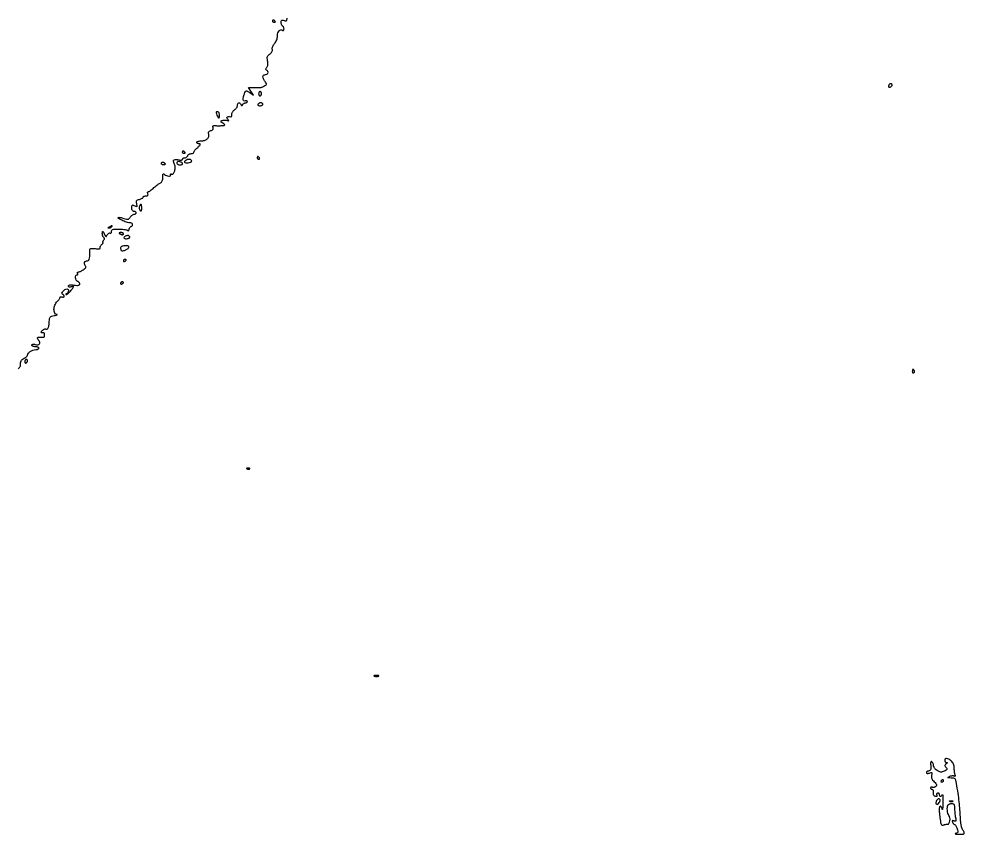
# Model space of a CAD drawing. Extents: x 0 to 4160, y 0 to 3120.
# Drawn here: x 567 to 1238, y 572 to 1151 of the extents above; entities that cross this region are included whole.
import ezdxf

# ---------------------------------------------------------------- set-up
doc = ezdxf.new("R2010")
doc.units = 0

msp = doc.modelspace()

# ---------------------------------------------------------------- linework, layer by layer
for points in [[(4159.499279, 606.274193, 0.000001), (4159.667734, 974.478125, 0.000057)], [(757.647081, 3119.740147, 0.000002), (520.492565, 3119.487217, 0.4139)], [(0, 0), (1964.75, 0.149832, 0.000016), (2717.930904, 0.232101, 0.000028), (3351.473438, 0.357111)], [(566.436376, 902.385102, 0.014057), (567.273337, 903.342655, 0.009709), (567.924061, 904.162716, 0.175469), (568.022727, 904.477273, -0.028269), (568.051008, 906.640492, -0.091431), (568.407751, 908.026331, -0.116238), (569.177057, 909.005903, -0.0616), (570.5, 909.818046, 0.035766), (571.456794, 910.339539, 0.043348), (572.265625, 910.96362, 0.04886), (572.828454, 911.593375, 0.15925), (573, 912.118319, -0.178581), (573.470182, 913.392777, -0.06859), (574.90259, 914.666839, -0.063107), (576.815904, 915.624206, -0.081118), (578.75, 915.968197, 0.042467), (579.611368, 916.053766, 0.061594), (580.339062, 916.284408, 0.080359), (580.83273, 916.615189, 0.207942), (581, 917, 0.226478), (580.817169, 917.382936, 0.074992), (580.265625, 917.70625, 0.057076), (579.457356, 917.926884, 0.038131), (578.5, 918, -0.042402), (577.542891, 918.081314, -0.062033), (576.734375, 918.325595, -0.081464), (576.186312, 918.684583, -0.210096), (576, 919.108408, -0.215986), (576.182986, 919.512252, -0.130519), (576.661995, 919.749786, -0.077593), (577.432487, 919.785179, -0.034247), (578.438715, 919.604738, 0.084399), (580.207638, 919.46736, 0.175789), (581.442391, 920.047021, 0.252321), (581.755291, 921.097347, 0.14618), (581.112868, 922.287132, -0.057651), (580.148361, 923.503994, -0.266482), (580.118819, 924.367723, -0.254822), (580.857173, 924.856874, -0.054148), (582.45388, 924.821566, 0.028732), (583.397557, 924.752695, 0.046315), (584.200481, 924.814772, 0.060015), (584.767179, 924.983642, 0.282117), (584.95388, 925.25, 0.0129), (585.003877, 926.653103, 0.067898), (584.907404, 927.416125, 0.17075), (584.656749, 927.782824, 0.199996), (584.25, 927.881579, -0.037551), (583.028223, 927.781739, -0.287375), (582.559927, 928.070919, -0.281392), (582.610316, 928.625139, -0.036549), (583.420901, 929.563758, -0.045795), (584.088602, 930.119195, -0.05701), (584.80101, 930.497766, -0.067899), (585.449867, 930.655838, -0.165729), (585.923231, 930.547446, 0.271188), (586.852987, 930.525186, 0.159234), (587.634254, 931.365032, 0.074091), (588.17239, 933.198083, 0.027269), (588.396818, 935.892064, -0.026272), (588.568335, 938.001739, -0.144066), (589.029198, 939.034247, -0.146199), (589.972143, 939.644616, -0.027323), (592, 940.118359, 0.010469), (593.249342, 940.366163, 0.047072), (593.957812, 940.593744, 0.514118), (593.992036, 940.749605, 0.192866), (593.75, 940.868359, -0.272905), (592.231753, 941.924788, -0.116879), (591.728941, 944.439512, -0.088117), (592.394182, 947.543318, -0.099952), (594.075679, 950.075679, 0.023034), (594.81229, 950.883477, 0.026583), (595.434731, 951.719262, 0.027098), (595.879003, 952.472686, 0.120226), (596, 952.968615, -0.184534), (596.122486, 953.289193, -0.147206), (596.440625, 953.483616, -0.100118), (596.925634, 953.511135, -0.055937), (597.5, 953.361626, 0.059505), (598.074188, 953.216517, 0.105118), (598.559375, 953.255805, 0.149708), (598.877936, 953.467935, 0.173231), (599, 953.809678, 0.108427), (598.907345, 954.231926, 0.070172), (598.635435, 954.654156, 0.065493), (598.233363, 955.01235, 0.068908), (597.758929, 955.247024, -0.411023), (597.387847, 955.979178, -0.097933), (598.121081, 957.302145, -0.069139), (599.539928, 958.575497, -0.149435), (600.928571, 959, -0.254354), (601.699142, 958.580891, -0.158292), (601.970788, 957.561917, -0.124477), (601.605986, 956.387312, -0.160984), (600.75, 955.662281, 0.029626), (600.326735, 955.461585, 0.191525), (600.179133, 955.282867, 0.404649), (600.246459, 955.145998, 0.067709), (600.561942, 955.078947, 0.175039), (601.110481, 955.232156, 0.028591), (601.985293, 955.933952, 0.028536), (602.960695, 956.919003, 0.021699), (603.916155, 958.100464, 0.003184), (605.444903, 960.195993, 0.137545), (605.631548, 960.706473, 0.509841), (605.407129, 960.897415, 0.017333), (604.104213, 960.533076, -0.038284), (603.206617, 960.322151, -0.100727), (602.549477, 960.352734, -0.168514), (602.153575, 960.612781, -0.165418), (602, 961.064281, -0.24875), (602.26179, 961.557931, -0.108281), (602.972127, 961.84154, -0.056509), (604.188906, 961.903952, -0.017923), (606, 961.726826, 0.01694), (607.892941, 961.537937, 0.063502), (609.082844, 961.610913, 0.132141), (609.745806, 961.931851, 0.21764), (610, 962.488168, 0.102474), (609.888328, 963.027325, 0.066767), (609.559375, 963.573861, 0.06312), (609.073463, 964.04464, 0.069386), (608.5, 964.361626, -0.187483), (607.508321, 965.261804, -0.09233), (607.032112, 966.924596, -0.113323), (607.229475, 968.42378, -0.313235), (608.059017, 969, 0.108972), (608.413961, 969.078288, 0.182303), (608.6254, 969.29375, 0.161196), (608.656512, 969.6179, 0.082592), (608.5, 970, -0.086162), (608.346712, 970.381926, -0.165017), (608.384935, 970.70625, -0.179623), (608.607262, 970.922241, -0.104247), (608.976166, 971, 0.087016), (609.554788, 971.101468, 0.019907), (610.478122, 971.477775, 0.020004), (611.522052, 972.003875, 0.018309), (612.552669, 972.626467, 0.027027), (613.733444, 973.49479, 0.112035), (614.272346, 974.189826, 0.183576), (614.321126, 974.854228, 0.101068), (613.931396, 975.582662, -0.118839), (613.361951, 976.743206, -0.167563), (613.490198, 977.878845, -0.166473), (614.292718, 978.699187, -0.117146), (615.559017, 979, 0.265331), (616.431373, 979.497984, 0.079324), (617.013881, 980.977576, 0.05161), (617.276561, 983.27966, 0.024009), (617.163655, 986.28713, -0.108194), (617.280804, 987.183088, -0.228995), (617.769133, 987.661369, -0.098221), (618.815922, 987.797119, -0.013277), (621.031837, 987.58954, 0.018572), (622.538364, 987.464491, 0.038745), (623.714565, 987.501879, 0.067165), (624.419777, 987.676968, 0.466781), (624.517435, 987.97179, -0.176822), (624.425395, 988.417702, -0.064333), (624.603321, 989.048395, -0.053737), (624.996846, 989.750565, -0.041825), (625.562237, 990.41938, 0.020699), (626.121428, 991.02689, 0.047876), (626.474725, 991.535693, 0.108093), (626.574721, 991.863702, 0.43801), (626.448984, 992, -0.345287), (626.29055, 992.12422, -0.142707), (626.302918, 992.414473, -0.064071), (626.524666, 992.868817, -0.027684), (626.926114, 993.410972, 0.043282), (627.391203, 994.081807, 0.115588), (627.556329, 994.63606, 0.160707), (627.435208, 995.092663, 0.110253), (627.048558, 995.469989, -0.119284), (626.648671, 995.874398, -0.049932), (626.318423, 996.571272, -0.045598), (626.099499, 997.42283, -0.044198), (626.035435, 998.309017, -0.007789), (626.08006, 999.714016, -0.463661), (626.258542, 999.851156, -0.212023), (626.52604, 999.655703, -0.003449), (627.463122, 998, 0.010351), (628.315448, 996.54139, 0.177277), (628.742668, 996.202672, 0.36187), (629.109532, 996.347065, 0.032828), (629.556729, 997.307471, -0.067071), (629.918104, 997.962585, -0.083704), (630.41827, 998.443469, -0.099103), (630.975295, 998.679743, -0.143476), (631.504751, 998.63655, 0.124211), (631.980791, 998.579512, 0.173824), (632.359047, 998.772661, 0.138304), (632.585379, 999.20782, 0.070073), (632.625709, 999.82908, -0.164533), (632.837047, 1000.653129, -0.167375), (633.503903, 1001.172739, -0.070375), (634.871121, 1001.4353, -0.012304), (637.5, 1001.5, -0.015951), (639.505912, 1001.43599, -0.018726), (641.398438, 1001.243719, -0.017931), (642.969542, 1000.966658, -0.100067), (643.75, 1000.627555, 0.058852), (644.30142, 1000.332169, 0.21558), (644.687716, 1000.351673, 0.217495), (644.925954, 1000.654014, 0.059833), (645, 1001.270566, -0.092707), (645.116735, 1001.894743, -0.066771), (645.459243, 1002.517085, -0.065002), (645.965733, 1003.04332, -0.077224), (646.563382, 1003.385948, 0.165443), (647.371092, 1004.058473, 0.226713), (647.466602, 1004.985483, 0.203055), (646.791672, 1005.718912, 0.1456), (645.674593, 1005.873007, -0.127868), (643.96168, 1006.048796, -0.017829), (640.639031, 1007.423445, -0.013644), (637.445813, 1008.986554, -0.505982), (637.340868, 1009.674201, -0.212661), (637.740554, 1009.827534, -0.025492), (638.703959, 1009.727238, -0.026781), (639.893917, 1009.475778, -0.018946), (641.198953, 1009.072526, 0.019962), (643.113349, 1008.485241, 0.111656), (644.178409, 1008.447576, 0.151912), (644.989064, 1008.87847, 0.047377), (645.871972, 1009.956906, -0.042304), (646.498818, 1010.738587, -0.042866), (647.245723, 1011.399841, -0.046514), (647.99599, 1011.855724, -0.113749), (648.621972, 1012, 0.070882), (649.148608, 1012.075035, 0.086387), (649.595204, 1012.29375, 0.100265), (649.893779, 1012.618661, 0.136672), (650, 1013, 0.148195), (649.884432, 1013.381354, 0.098894), (649.559375, 1013.70625, 0.082425), (649.073457, 1013.925306, 0.064853), (648.5, 1014, -0.141346), (647.877591, 1014.179537, -0.119276), (647.397918, 1014.672531, -0.087895), (647.097843, 1015.472331, -0.045931), (647, 1016.535184, -0.021096), (647.060241, 1017.962359, -0.220335), (647.343149, 1018.45864, -0.255216), (647.874257, 1018.52224, -0.027711), (649.032209, 1017.982762, 0.017886), (650.233494, 1017.394114, 0.312601), (650.638663, 1017.470396, 0.248426), (650.770134, 1017.908162, 0.012667), (650.434724, 1019.404059, -0.0403), (650.208146, 1020.761845, -0.161798), (650.402335, 1021.569262, -0.156358), (651.04641, 1022.115903, -0.036927), (652.402515, 1022.564889, 0.030348), (653.397158, 1022.879756, 0.042253), (654.236989, 1023.287218, 0.04894), (654.827333, 1023.721249, 0.212886), (655, 1024.108408, -0.20671), (655.147196, 1024.44924, -0.082731), (655.578281, 1024.738095, -0.063081), (656.214987, 1024.934543, -0.043346), (656.968615, 1025, 0.051069), (657.816231, 1025.0868, 0.155809), (658.31408, 1025.367392, 0.195231), (658.492319, 1025.836898, 0.086117), (658.361626, 1026.5, -0.050573), (658.20547, 1027.074618, -0.092044), (658.214819, 1027.559375, -0.141496), (658.381864, 1027.877146, -0.204192), (658.67015, 1028, 0.140921), (659.175873, 1028.145422, 0.014694), (660.213206, 1028.839049, 0.017313), (661.419311, 1029.762406, 0.013034), (662.681565, 1030.856336, -0.013187), (663.995921, 1031.994715, -0.013485), (665.358912, 1033.053481, -0.013347), (666.589545, 1033.90769, -0.053468), (667.404426, 1034.324951, 0.126), (668.073207, 1034.799464, 0.077545), (668.579187, 1035.627988, 0.061359), (668.895967, 1036.768577, 0.037102), (669, 1038.168615, -0.013525), (669.044033, 1039.796127, -0.120447), (669.25, 1040.476795, -0.380143), (669.621734, 1040.596149, -0.092647), (670.2, 1040.2, 0.109609), (671.499344, 1039.372556, 0.075053), (673.219964, 1039.025776, 0.145219), (674.334582, 1039.297792, 0.421787), (674.507079, 1039.988546, -0.106893), (674.38826, 1040.323805, -0.317217), (674.496284, 1040.527933, -0.16915), (674.8236, 1040.572251, -0.041489), (675.353111, 1040.417993, 0.348934), (676.592244, 1040.808159, 0.092501), (677.478032, 1042.84715, 0.070916), (677.708511, 1045.592561, 0.108816), (677.063869, 1047.88066, -0.095977), (676.577665, 1049.452262, -0.261318), (677.018217, 1050.486921, -0.17857), (678.349042, 1050.903898, -0.04907), (680.556835, 1050.575091, 0.035439), (681.51753, 1050.405176, 0.067308), (682.301061, 1050.428848, 0.106114), (682.81248, 1050.630779, 0.250901), (683, 1050.980948, -0.148451), (683.117982, 1051.369569, -0.098855), (683.449844, 1051.700653, -0.082337), (683.945925, 1051.92389, -0.064728), (684.531385, 1052, 0.088478), (685.159833, 1052.112085, 0.06652), (685.782009, 1052.440625, 0.065663), (686.303843, 1052.926585, 0.081035), (686.638374, 1053.5, -0.098143), (686.999607, 1054.073537, -0.066864), (687.600966, 1054.559375, -0.064008), (688.340293, 1054.887915, -0.07271), (689.106989, 1055, 0.048715), (689.83143, 1055.07075, 0.068715), (690.443928, 1055.281862, 0.088899), (690.856417, 1055.593146, 0.18895), (691, 1055.959531, -0.146092), (691.154384, 1056.476633, -0.020978), (691.804811, 1057.383463, -0.02234), (692.690667, 1058.416524, -0.017406), (693.739782, 1059.459531, 0.010304), (695.138266, 1060.810929, 0.10208), (695.58249, 1061.491248, 0.403958), (695.43128, 1061.856172, 0.102896), (694.739782, 1062, -0.055532), (694.074268, 1062.074144, -0.075083), (693.511061, 1062.29375, -0.094477), (693.133316, 1062.618477, -0.169685), (693, 1063, -0.258521), (693.21302, 1063.384463, -0.061103), (693.902232, 1063.70625, -0.047861), (694.894767, 1063.927272, -0.030875), (696.071429, 1064, 0.074844), (698.566586, 1064.375598, 0.107668), (700.505976, 1065.468904, 0.134703), (701.540284, 1067.064376, 0.154897), (701.540318, 1068.872968, -0.069428), (701.386022, 1069.778906, -0.150808), (701.571881, 1070.452308, -0.135658), (702.124461, 1070.949286, -0.051802), (703.101838, 1071.31638, 0.050886), (704.028895, 1071.662643, 0.123174), (704.582211, 1072.132737, 0.153372), (704.780036, 1072.735637, 0.095057), (704.64782, 1073.475382, -0.07094), (704.47625, 1074.225818, -0.239376), (704.660435, 1074.678024, -0.167427), (705.207183, 1074.897876, -0.033942), (706.26794, 1074.879512, 0.01372), (707.302402, 1074.819725, 0.007403), (708.578707, 1074.799956, 0.007367), (709.880487, 1074.818249, 0.011502), (711, 1074.876279, 0.007862), (712.602104, 1075.021692, 0.285754), (712.88132, 1075.239699, 0.319685), (712.792261, 1075.564493, 0.009116), (711.596503, 1076.504286, -0.013551), (710.503629, 1077.379007, -0.189425), (710.268967, 1077.814426, -0.308065), (710.452261, 1078.168412, -0.032242), (711.346503, 1078.579471, -0.055275), (712.099544, 1078.77655, -0.036048), (712.996459, 1078.842564, -0.036078), (713.892189, 1078.77911, -0.055948), (714.641444, 1078.584097, 0.012731), (715.541716, 1078.264678, 0.389672), (715.741192, 1078.355597, 0.27071), (715.707299, 1078.617386, 0.008807), (715.018999, 1079.477108, -0.08691), (714.485371, 1080.410538, -0.332076), (714.668657, 1081.013108, -0.168763), (715.539353, 1081.282352, -0.030542), (717.25, 1081.118421, 0.258031), (717.536633, 1081.222545, 0.084311), (717.779688, 1081.619797, 0.059254), (717.945542, 1082.237078, 0.036045), (718, 1082.991526, -0.085407), (718.146968, 1083.845653, -0.053089), (718.5875, 1084.764941, -0.051408), (719.234941, 1085.60664, -0.063621), (720, 1086.232073, 0.056806), (720.765034, 1086.840341, 0.049758), (721.4125, 1087.631033, 0.052496), (721.854101, 1088.475543, 0.094507), (722, 1089.240547, -0.099202), (722.234021, 1090.40846, -0.246709), (722.885327, 1090.947678, -0.243051), (723.707675, 1090.720893, -0.097362), (724.416667, 1089.75, 0.029131), (724.744495, 1089.14253, 0.260055), (725, 1089, 0.260055), (725.255505, 1089.14253, 0.029131), (725.583333, 1089.75, -0.08292), (725.911833, 1090.228021, -0.061238), (726.411458, 1090.632813, -0.060848), (726.998166, 1090.906914, -0.079041), (727.583333, 1091, 0.066593), (728.124874, 1091.072447, 0.08363), (728.583854, 1091.284531, 0.099393), (728.890818, 1091.59924, 0.144699), (729, 1091.968615, 0.184534), (728.877514, 1092.289193, 0.147206), (728.559375, 1092.483616, 0.100118), (728.074366, 1092.511135, 0.055937), (727.5, 1092.361626, -0.228841), (726.546989, 1092.441415, -0.238687), (726.040651, 1093.233592, -0.089903), (726.176322, 1094.942958, -0.026205), (726.987202, 1097.466339, -0.019622), (727.675322, 1099.082353, -0.230162), (728.19421, 1099.499009, -0.190247), (728.902005, 1099.390669, -0.013038), (730.659646, 1098.303439), (733.344888, 1096.544001), (731.557434, 1099.272), (729.76998, 1102), (733.88499, 1102, -0.003833), (735.480136, 1101.987771, -0.00584), (736.864653, 1101.950362, -0.002382), (738.045745, 1101.899003, -0.137395), (738.25, 1101.83102, 0.242303), (738.433825, 1101.809053, 0.009258), (739.09435, 1102.069067, 0.014789), (739.884005, 1102.424656, 0.009678), (740.773319, 1102.878684, 0.025316), (742.073609, 1103.661688, 0.192454), (742.468343, 1104.241278, 0.185887), (742.362029, 1104.945002, 0.023378), (741.523319, 1106.27017, -0.040606), (740.41981, 1108.15423, -0.108237), (740.062031, 1109.661594, -0.209865), (740.457556, 1110.606779, -0.192514), (741.440983, 1111, 0.119947), (742.715574, 1111.31023, 0.159831), (743.545133, 1112.155009, 0.198219), (743.615359, 1113.18673, 0.175216), (742.942417, 1114.035588, -0.061768), (742.354498, 1114.508061, -0.180697), (742.149167, 1114.97673, -0.149548), (742.284573, 1115.526468, -0.038601), (742.817934, 1116.280624, 0.094643), (743.259727, 1117.081686, 0.049407), (743.505525, 1118.198986, 0.043637), (743.545768, 1119.514103, 0.035206), (743.366651, 1120.916744, -0.032309), (743.137356, 1122.63319, -0.097594), (743.285376, 1123.798305, -0.111152), (743.848445, 1124.732698, -0.049053), (744.949062, 1125.676875, 0.050609), (745.838317, 1126.444536, 0.069877), (746.448535, 1127.302929, 0.080693), (746.740281, 1128.190935, 0.103409), (746.697646, 1129.048201, -0.108654), (746.663832, 1129.907729, -0.050438), (746.971849, 1130.987303, -0.046409), (747.543378, 1132.108345, -0.046484), (748.311603, 1133.104092, 0.055402), (749.154692, 1134.238024, 0.04204), (749.821659, 1135.637958, 0.04141), (750.254559, 1137.155925, 0.048798), (750.4, 1138.64262, -0.067288), (750.681345, 1140.723753, -0.126109), (751.519255, 1142.188414, -0.179818), (752.731851, 1142.765854, -0.161936), (754.090242, 1142.444227, 0.150337), (754.435296, 1142.35423, 0.191604), (754.732759, 1142.487755, 0.131578), (754.933768, 1142.848295, 0.061816), (755, 1143.381966, 0.059645), (754.925822, 1144.00158, 0.050746), (754.70625, 1144.622888, 0.053126), (754.382904, 1145.153536, 0.091204), (754, 1145.5, -0.114221), (753.616327, 1145.880336, -0.049668), (753.29375, 1146.526445, -0.045628), (753.074048, 1147.312307, -0.045385), (753, 1148.126405, -0.049852), (753.096342, 1149.090279, -0.194847), (753.419942, 1149.579792, -0.184968), (754.006097, 1149.720756, -0.044414), (755, 1149.5, 0.036582), (755.771422, 1149.315956, 0.062357), (756.432739, 1149.291798, 0.092548), (756.889291, 1149.419434, 0.26322), (757.0689, 1149.682612, -0.007793), (757.116351, 1150.157079, -0.001307), (757.223816, 1151.064513, -0.001431)]]:
    msp.add_lwpolyline(points, format="xyb")
for points in [[(748.5, 1149, -0.082592), (748.656512, 1148.6179, -0.161196), (748.6254, 1148.29375, -0.182303), (748.413961, 1148.078288, -0.108972), (748.059017, 1148, -0.093332), (747.654762, 1148.076123, -0.09642), (747.311086, 1148.29375, -0.099167), (747.081062, 1148.618444, -0.105053), (747, 1149, -0.042167), (747.032345, 1149.382849, -0.061769), (747.129539, 1149.70625, -0.081139), (747.272352, 1149.92554, -0.210953), (747.440983, 1150, -0.151918), (747.65171, 1149.934461, -0.038439), (747.933975, 1149.70625, -0.035638), (748.231006, 1149.382774, -0.029505)], [(1184.468963, 1103.949781, 0.116221), (1184.141241, 1102.967994, 0.258096), (1184.448742, 1102.268926, 0.251496), (1185.214666, 1102.146534, 0.113251), (1186.103799, 1102.703799, 0.053431), (1186.515485, 1103.214314, 0.136091), (1186.655459, 1103.664644, 0.169261), (1186.531428, 1104.059296, 0.094625), (1186.156231, 1104.403444, 0.105525), (1185.716563, 1104.560607, 0.099247), (1185.240657, 1104.529717, 0.096292), (1184.801911, 1104.315254, 0.09291)], [(737, 1097.5, 0.064853), (737.074694, 1096.926543, 0.082425), (737.29375, 1096.440625, 0.098894), (737.618646, 1096.115568, 0.148195), (738, 1096, 0.148195), (738.381354, 1096.115568, 0.098894), (738.70625, 1096.440625, 0.082425), (738.925306, 1096.926543, 0.064853), (739, 1097.5, 0.064853), (738.925306, 1098.073457, 0.082425), (738.70625, 1098.559375, 0.098894), (738.381354, 1098.884432, 0.148195), (738, 1099, 0.148195), (737.618646, 1098.884432, 0.098894), (737.29375, 1098.559375, 0.082425), (737.074694, 1098.073457, 0.064853)], [(736.5, 1090, 0.202618), (736.441401, 1089.621877, 0.181468), (736.66835, 1089.29375, 0.104212), (737.195401, 1089.071541, 0.047867), (737.940983, 1089, 0.0466), (738.729059, 1089.073608, 0.066561), (739.395164, 1089.29375, 0.086673), (739.844577, 1089.618015, 0.195654), (740, 1090, 0.142666), (739.888931, 1090.38134, 0.09965), (739.576711, 1090.70625, 0.08433), (739.109818, 1090.925146, 0.067639), (738.559017, 1091, 0.061875), (737.961978, 1090.925833, 0.051278), (737.359775, 1090.70625, 0.053305), (736.842344, 1090.382836, 0.08825)], [(708.929715, 1082.25, -0.004372), (708.872581, 1080.584787, -0.215481), (708.727088, 1080.296589, -0.485414), (708.521868, 1080.343561, -0.009027), (708, 1081.5, -0.014632), (707.292613, 1083.28872, -0.087053), (707.119714, 1084.274268, -0.234317), (707.375152, 1084.78941, -0.163981), (708, 1085, -0.24567), (708.37836, 1084.802156, -0.070412), (708.685604, 1084.192188, -0.053373), (708.883773, 1083.303371, -0.034583)], [(684.5, 1056, -0.082592), (684.656512, 1055.6179, -0.161196), (684.6254, 1055.29375, -0.182303), (684.413961, 1055.078288, -0.108972), (684.059017, 1055, -0.093332), (683.654762, 1055.076123, -0.09642), (683.311086, 1055.29375, -0.099167), (683.081062, 1055.618444, -0.105053), (683, 1056, -0.042167), (683.032345, 1056.382849, -0.061769), (683.129539, 1056.70625, -0.081139), (683.272352, 1056.92554, -0.210953), (683.440983, 1057, -0.151918), (683.65171, 1056.934461, -0.038439), (683.933975, 1056.70625, -0.035638), (684.231006, 1056.382774, -0.029505)], [(670.5, 1048, -0.139169), (670.607943, 1047.620352, -0.191142), (670.478525, 1047.29375, -0.138808), (670.110654, 1047.073267, -0.066118), (669.559017, 1047, -0.062283), (668.962904, 1047.074545, -0.080552), (668.457961, 1047.29375, -0.097988), (668.120018, 1047.618621, -0.153634), (668, 1048, -0.092995), (668.071618, 1048.381732, -0.096318), (668.276414, 1048.70625, -0.099231), (668.581949, 1048.923444, -0.105429), (668.940983, 1049, -0.089642), (669.346558, 1048.926698, -0.053229), (669.7871, 1048.70625, -0.051032), (670.193797, 1048.382515, -0.06081)], [(679, 1048.40638, 0.140877), (679.154167, 1047.870073, 0.099857), (679.5875, 1047.413124, 0.084945), (680.235563, 1047.105348, 0.068582), (681, 1047, 0.042236), (681.765695, 1047.064796, 0.061847), (682.4125, 1047.25949, 0.081235), (682.851041, 1047.545576, 0.2107), (683, 1047.883369, 0.181596), (682.858742, 1048.259476, 0.059916), (682.4125, 1048.660882, 0.050447), (681.765484, 1049.024544, 0.038887), (681, 1049.289749, 0.047946), (680.136109, 1049.429127, 0.120594), (679.512551, 1049.318305, 0.169691), (679.138214, 1048.968104, 0.121219)], [(685.143237, 1050.109687, 0.062011), (684.691573, 1049.737939, 0.118439), (684.458378, 1049.333013, 0.168852), (684.476107, 1048.962557, 0.160059), (684.719696, 1048.673238, 0.155358), (685.99427, 1048.354128, 0.058533), (687.824424, 1048.686898, 0.071505), (689.264073, 1049.363884, 0.405817), (689.429736, 1050.11369, 0.150619), (688.726172, 1050.728565, 0.105432), (687.689247, 1050.94866, 0.083834), (686.440672, 1050.736634, 0.057387)], [(736, 1052, 0.105053), (736.081062, 1051.618444, 0.099167), (736.311086, 1051.29375, 0.09642), (736.654762, 1051.076123, 0.093332), (737.059017, 1051, 0.108972), (737.413961, 1051.078288, 0.182303), (737.6254, 1051.29375, 0.161196), (737.656512, 1051.6179, 0.082592), (737.5, 1052, 0.029505), (737.231006, 1052.382774, 0.035638), (736.933975, 1052.70625, 0.038439), (736.65171, 1052.934461, 0.151918), (736.440983, 1053, 0.210953), (736.272352, 1052.92554, 0.081139), (736.129539, 1052.70625, 0.061769), (736.032345, 1052.382849, 0.042167)], [(652.335833, 1017.432783, 0.078522), (652.190333, 1016.749087, 0.061901), (652.24385, 1015.99318, 0.06262), (652.478836, 1015.282667, 0.085436), (652.867217, 1014.732783, 0.085285), (653.399692, 1014.356457, 0.362202), (653.75, 1014.445878, 0.139509), (653.9538, 1015.006563, 0.017854), (654, 1016.3, 0.023065), (653.911863, 1018.209636, 0.223857), (653.511203, 1018.889246, 0.433661), (652.980291, 1018.770123, 0.04135)], [(632.5, 1003, -0.075854), (632.175433, 1002.618541, -0.054031), (631.713662, 1002.298248, -0.053889), (631.192374, 1002.083483, -0.074131), (630.690983, 1002.015313, -0.102799), (630.327599, 1002.095709, -0.37991), (630.239151, 1002.292684, -0.147021), (630.445888, 1002.597454, -0.027275), (631, 1003, -0.008108), (632.281145, 1003.798791, -0.136158), (632.758161, 1003.931144, -0.541951), (632.886554, 1003.734105, -0.034464)], [(638, 998.606989, 0.222225), (638.087111, 998.420671, 0.030693), (638.440625, 998.160341, 0.030395), (638.925442, 997.887494, 0.02136), (639.5, 997.638374, 0.055937), (640.074366, 997.488865, 0.100118), (640.559375, 997.516384, 0.147206), (640.877514, 997.710807, 0.184534), (641, 998.031385, 0.152681), (640.884506, 998.400789, 0.098158), (640.559375, 998.715469, 0.08088), (640.073532, 998.92777, 0.062722), (639.5, 999, 0.024748), (638.925176, 998.971531, 0.039339), (638.440625, 998.884553, 0.046727), (638.096084, 998.758929, 0.289661)], [(642.243769, 996.335642, 0.152596), (641.462735, 995.696152, 0.365648), (641.545461, 995.005644, 0.172988), (642.552915, 994.570309, 0.080441), (643.989749, 994.70757, 0.047319), (644.711287, 994.971234, 0.082332), (645.232694, 995.33504, 0.124542), (645.477675, 995.735073, 0.217132), (645.429736, 996.11369, 0.093207), (644.933457, 996.657806, 0.144982), (644.342872, 996.878427, 0.091022), (643.524661, 996.78641, 0.022427)], [(639.00228, 987.75, 0.116544), (639.268588, 986.616397, 0.237808), (639.982583, 986.083602, 0.133786), (641.211473, 986.196809, 0.033398), (643.065741, 987.035184, 0.046405), (644.666706, 988.093586, 0.333077), (644.882807, 988.936834, 0.272396), (644.106577, 989.522948, 0.037608), (642.00228, 989.606481, 0.033481), (640.604788, 989.462814, 0.09649), (639.697848, 989.119611, 0.142164), (639.18768, 988.554349, 0.113097)], [(641, 978.940983, 0.108972), (641.078288, 978.586039, 0.182303), (641.29375, 978.3746, 0.161196), (641.6179, 978.343488, 0.082592), (642, 978.5, 0.029505), (642.382774, 978.768994, 0.035638), (642.70625, 979.066025, 0.038439), (642.934461, 979.34829, 0.151918), (643, 979.559017, 0.210953), (642.92554, 979.727648, 0.081139), (642.70625, 979.870461, 0.061769), (642.382849, 979.967655, 0.042167), (642, 980, 0.105053), (641.618444, 979.918938, 0.099167), (641.29375, 979.688914, 0.09642), (641.076123, 979.345238, 0.093332)], [(639, 962.940983, 0.108972), (639.078288, 962.586039, 0.182303), (639.29375, 962.3746, 0.161196), (639.6179, 962.343488, 0.082592), (640, 962.5, 0.029505), (640.382774, 962.768994, 0.035638), (640.70625, 963.066025, 0.038439), (640.934461, 963.34829, 0.151918), (641, 963.559017, 0.210953), (640.92554, 963.727648, 0.081139), (640.70625, 963.870461, 0.061769), (640.382849, 963.967655, 0.042167), (640, 964, 0.105053), (639.618444, 963.918938, 0.099167), (639.29375, 963.688914, 0.09642), (639.076123, 963.345238, 0.093332)], [(571, 907.440983, 0.066118), (571.073267, 906.889346, 0.138808), (571.29375, 906.521475, 0.191142), (571.620352, 906.392057, 0.139169), (572, 906.5, 0.06081), (572.382515, 906.806203, 0.051032), (572.70625, 907.2129, 0.053229), (572.926698, 907.653442, 0.089642), (573, 908.059017, 0.105429), (572.923444, 908.418051, 0.099231), (572.70625, 908.723586, 0.096318), (572.381732, 908.928382, 0.092995), (572, 909, 0.153634), (571.618621, 908.879982, 0.097988), (571.29375, 908.542039, 0.080552), (571.074545, 908.037096, 0.062283)], [(1201, 900.440983, 0.067432), (1201.074611, 899.890269, 0.140899), (1201.298542, 899.524436, 0.190788), (1201.63036, 899.397824, 0.136093), (1202.016312, 899.510081, 0.090427), (1202.360589, 899.820631, 0.095498), (1202.565079, 900.22714, 0.099685), (1202.598899, 900.665803, 0.108373), (1202.457295, 901.069098, 0.050477), (1201.86686, 901.838655, 0.315493), (1201.407182, 901.933879, 0.25701), (1201.085158, 901.519563, 0.039415)], [(728.8125, 831.316886, 0.051402), (729.359369, 831.160852, 0.05415), (729.916927, 831.123424, 0.060344), (730.402231, 831.202593, 0.126455), (730.729167, 831.395833, 0.296942), (730.77538, 831.614691, 0.208169), (730.592839, 831.799335, 0.077125), (730.112848, 831.910055, 0.028489), (729.416667, 831.921053, 0.018894), (728.670344, 831.862007, 0.168741), (728.37858, 831.720685, 0.470617), (728.395823, 831.538436, 0.054073)], [(819.269032, 684.307009, 0.037336), (820.036634, 684.167106, 0.029507), (820.880008, 684.127736, 0.030339), (821.671085, 684.185595, 0.06278), (822.269032, 684.344063, 0.31318), (822.386009, 684.52287, 0.333666), (822.257153, 684.684921, 0.052471), (821.580113, 684.787295, 0.014395), (820.5, 684.805051, 0.012823), (819.431793, 684.764444, 0.080377), (818.900903, 684.643467, 0.597527), (818.883358, 684.48334, 0.087174)], [(1224, 624.5, 0.081749), (1224.094491, 623.92593, 0.09112), (1224.367188, 623.436127, 0.099323), (1224.773192, 623.105752, 0.118755), (1225.25, 622.984687, -0.05073), (1225.743432, 622.928379, -0.409353), (1225.85647, 622.755361, -0.185158), (1225.688232, 622.489707, -0.018981), (1225.064302, 622.060903, 0.051031), (1224.377992, 621.521464, 0.187783), (1224.151301, 621.029045, 0.156608), (1224.298575, 620.453473, 0.032895), (1224.916061, 619.601141, -0.054914), (1225.491403, 618.728714, -0.231876), (1225.502113, 618.119935, -0.155056), (1225.000601, 617.577013, -0.022463), (1223.642722, 616.883075, -0.039239), (1222.213047, 616.362679, -0.092256), (1221.085769, 616.264743, -0.087766), (1219.964139, 616.57808, -0.033148), (1218.540964, 617.381202, -0.047805), (1217.568902, 618.160185, -0.045733), (1216.746408, 619.120432, -0.04922), (1216.182299, 620.109068, -0.105427), (1216, 620.964036, 0.051266), (1215.919461, 621.747474, 0.048123), (1215.680903, 622.515787, 0.051654), (1215.330053, 623.157335, 0.10376), (1214.913712, 623.553329, 0.175034), (1214.4843, 623.643516, 0.2413), (1214.167531, 623.420661, 0.110351), (1214.005829, 622.823279, 0.031943), (1214.024403, 621.862346, -0.014631), (1214.162545, 619.303347, -0.082304), (1213.972686, 617.951852, -0.181883), (1213.433224, 617.261961, -0.137692), (1212.5, 617, 0.069441), (1211.926702, 616.919994, 0.085494), (1211.440625, 616.686455, 0.100025), (1211.115627, 616.339648, 0.13928), (1211, 615.932612, 0.211689), (1211.165713, 615.558745, 0.140504), (1211.593166, 615.348464, 0.083657), (1212.274764, 615.340915, 0.037888), (1213.146405, 615.546467, -0.026273), (1214.334837, 615.856003, -0.257496), (1214.812343, 615.707362, -0.23681), (1214.965837, 615.211021, -0.022666), (1214.693276, 613.935087, 0.071982), (1214.559816, 612.749128, 0.087454), (1214.78838, 611.655975, 0.073947), (1215.420398, 610.572844, 0.036906), (1216.50435, 609.408388, -0.018232), (1217.76796, 608.148635, -0.116986), (1218.211578, 607.369424, -0.213183), (1218.122211, 606.713618, -0.080814), (1217.501284, 606.001066, -0.059008), (1216.882956, 605.600497, -0.061395), (1216.196259, 605.361961, -0.06827), (1215.547802, 605.312999, -0.123779), (1215.043805, 605.472927, 0.078184), (1214.644743, 605.640484, 0.155995), (1214.306618, 605.617448, 0.185367), (1214.082457, 605.41108, 0.115543), (1214, 605.059017, 0.099409), (1214.081155, 604.654861, 0.098031), (1214.312215, 604.311086, 0.097857), (1214.657225, 604.080834, 0.098669), (1215.062858, 604, -0.215559), (1215.443816, 603.827758, -0.099447), (1215.7216, 603.346304, -0.071093), (1215.854858, 602.626759, -0.045243), (1215.812858, 601.77465, 0.056237), (1215.785056, 600.757167, 0.114189), (1216.029729, 599.999685, 0.128305), (1216.557305, 599.482184, 0.08134), (1217.36843, 599.178519, 0.039802), (1218.079522, 599.095417, 0.132174), (1218.534366, 599.200022, 0.265486), (1218.699355, 599.461482, 0.150496), (1218.602118, 599.83477, -0.097971), (1218.437414, 600.274669, -0.097687), (1218.452373, 600.744621, -0.098192), (1218.644323, 601.17177, -0.100116), (1218.983688, 601.489919, -0.136093), (1219.36964, 601.602176, -0.190788), (1219.701458, 601.475564, -0.140899), (1219.925389, 601.109731, -0.067432), (1220, 600.559017, 0.115846), (1220.246144, 599.510897, 0.24944), (1220.901312, 599.042606, 0.229901), (1221.703842, 599.308809, 0.104878), (1222.333438, 600.25, -0.757306), (1222.517469, 600.2304, -0.025163), (1222.654321, 599.076563, -0.014444), (1222.731015, 597.103592, -0.00642), (1222.723533, 594.5, -0.005363), (1222.656098, 591.950122, -0.016217), (1222.535297, 590.217188, -0.095298), (1222.387625, 589.726007, -0.719132), (1222.237211, 589.75, 0.043951), (1222.014079, 590.611049, 0.057766), (1221.656274, 591.339062, 0.07066), (1221.226378, 591.835888, 0.181042), (1220.787993, 592, 0.337272), (1220.34576, 591.663406, 0.04953), (1220.141876, 590.480304, 0.032737), (1220.130253, 588.612581, 0.011229), (1220.351103, 585.91493, 0.00893), (1220.89953, 581.441997, 0.062791), (1221.473759, 579.328375, 0.215908), (1222.262835, 578.586147, 0.226279), (1223.319098, 578.70873, -0.058877), (1223.880418, 578.975035, -0.035564), (1224.593735, 579.160419, -0.035219), (1225.339226, 579.244835, -0.051065), (1226, 579.205344, 0.322252), (1227.030971, 579.718393, 0.081843), (1227.658314, 581.597417, 0.069921), (1227.702147, 583.868976, 0.141758), (1227.008786, 585.5, -0.106561), (1226.280561, 586.929076, -0.041763), (1225.89223, 589.119258, -0.041543), (1225.872516, 591.317905, -0.121277), (1226.339871, 592.75, -0.093379), (1226.779657, 593.228716, -0.05271), (1227.459612, 593.632812, -0.050088), (1228.258843, 593.907285, -0.057741), (1229.059017, 594, -0.092308), (1230.014962, 593.822, -0.171835), (1230.606223, 593.315298, -0.106465), (1230.915798, 592.348146, -0.024418), (1231, 590.625, 0.014891), (1231.045287, 589.104673, 0.009146), (1231.184649, 587.318162, 0.009168), (1231.387482, 585.5541, 0.016147), (1231.628592, 584.107039, -0.013533), (1231.924265, 582.387983, -0.132209), (1231.83708, 581.662657, -0.324583), (1231.438569, 581.412496, -0.074956), (1230.617252, 581.59338, 0.0362), (1229.846098, 581.826898, 0.251969), (1229.479316, 581.724601, 0.26042), (1229.370215, 581.366355, 0.038145), (1229.595648, 580.611341, 0.040136), (1229.890948, 579.994737, 0.048344), (1230.265929, 579.473331, 0.055533), (1230.660245, 579.113464, 0.158508), (1231.009164, 579, -0.224425), (1231.379003, 578.825193, -0.033363), (1231.871826, 578.136373, -0.032164), (1232.37871, 577.186109, -0.022575), (1232.829242, 576.059993, -0.01875), (1233.353647, 574.352234, -0.148689), (1233.325233, 573.535612, -0.219279), (1232.852973, 573.040442, -0.046304), (1231.677067, 572.696176, 0.142744), (1231.345354, 572.525233, 0.585358), (1231.387951, 572.356855, 0.048265), (1232.230547, 572.214479, 0.009726), (1233.75, 572.136182, 0.017627), (1236.695994, 572.145662, 0.209337), (1237.699955, 572.632096, 0.303005), (1237.811079, 573.565638, 0.032857), (1236.646692, 575.527494, -0.088373), (1236.102521, 576.729737, -0.019422), (1235.628266, 578.955763, -0.019366), (1235.270828, 581.640771, -0.01638), (1235.096594, 584.5, 0.01227), (1234.830963, 589.541182, 0.009201), (1234.300497, 595.074018, 0.008163), (1233.490991, 601.250886, 0.005556), (1232.377634, 608.25, 0.022552), (1231.909875, 610.402769, 0.131611), (1231.338072, 611.399662, 0.158739), (1230.400247, 611.880128, 0.037231), (1228.619158, 612.030409, -0.006636), (1226.835248, 612.071484, -0.16534), (1226.382593, 612.243939, -0.492802), (1226.392807, 612.522339, -0.022889), (1227.310739, 613.11409, -0.052366), (1228.113764, 613.474823, -0.043251), (1229.027613, 613.689872, -0.045023), (1229.910108, 613.738178, -0.082966), (1230.612676, 613.595136, 0.036811), (1231.188715, 613.421469, 0.187428), (1231.513642, 613.471018, 0.329408), (1231.610139, 613.691537, 0.082595), (1231.451938, 614.077766, -0.085906), (1231.199095, 614.706813, -0.017944), (1230.991507, 615.881543, -0.018333), (1230.847886, 617.279736, -0.016426), (1230.8, 618.736994, 0.037923), (1230.669675, 620.452809, 0.056877), (1230.276301, 621.900892, 0.06277), (1229.605634, 623.116215, 0.061383), (1228.65, 624.137413, 0.040785), (1226.820873, 625.427882, 0.114261), (1225.33445, 625.896421, 0.231698), (1224.396041, 625.52428, 0.186595)], [(1223, 610, -0.105053), (1222.918938, 609.618444, -0.099167), (1222.688914, 609.29375, -0.09642), (1222.345238, 609.076123, -0.093332), (1221.940983, 609, -0.108972), (1221.586039, 609.078288, -0.182303), (1221.3746, 609.29375, -0.161196), (1221.343488, 609.6179, -0.082592), (1221.5, 610, -0.029505), (1221.768994, 610.382774, -0.035638), (1222.066025, 610.70625, -0.038439), (1222.34829, 610.934461, -0.151918), (1222.559017, 611, -0.210953), (1222.727648, 610.92554, -0.081139), (1222.870461, 610.70625, -0.061769), (1222.967655, 610.382849, -0.042167)], [(1218.245438, 596.021401, 0.079759), (1217.618239, 594.534061, 0.289238), (1217.929779, 593.604009, 0.315864), (1218.858133, 593.53652, 0.08489), (1220.044312, 594.553392, 0.052551), (1220.509318, 595.251329, 0.086788), (1220.724564, 595.924278, 0.107812), (1220.67741, 596.524762, 0.123684), (1220.382578, 597.017422, 0.158099), (1219.911394, 597.257833, 0.149682), (1219.377057, 597.183097, 0.099538), (1218.807614, 596.763929, 0.044925)], [(1229.729167, 595.395833, -0.126455), (1229.402231, 595.202593, -0.060344), (1228.916927, 595.123424, -0.05415), (1228.359369, 595.160852, -0.051402), (1227.8125, 595.316886, -0.054073), (1227.395823, 595.538436, -0.470617), (1227.37858, 595.720685, -0.168741), (1227.670344, 595.862007, -0.018894), (1228.416667, 595.921053, -0.028489), (1229.112848, 595.910055, -0.077125), (1229.592839, 595.799335, -0.208169), (1229.77538, 595.614691, -0.296942)]]:
    msp.add_lwpolyline(points, format="xyb", close=True)

doc.saveas('drawing.dxf')
